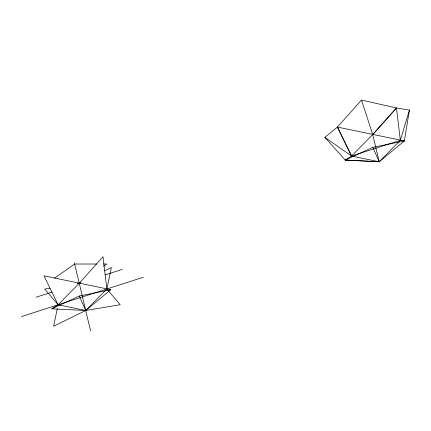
<?xml version="1.0" encoding="UTF-8"?>
<svg xmlns="http://www.w3.org/2000/svg" width="431" height="431" viewBox="0 0 431 431"><rect width="100%" height="100%" fill="white"/><g stroke="black" fill="none" stroke-linecap="round" stroke-linejoin="round"><path stroke-width="0.65" d="M324.855 137.376L351.588 156.038L372.723 134.553L396.488 108.003L409.45 110.018L404.348 140.926L337.414 127.08L324.855 137.376L345.263 160.068L379.199 161.781L404.332 140.996L400.334 140.296L351.588 156.038L345.263 160.068M57.291 308.661L53.611 326.235L85.715 310.498L110.848 289.713L43.935 275.797L58.11 304.76L85.715 310.498L120.195 304.728L106.85 289.018L103.004 256.725L79.245 283.275L58.11 304.76L51.779 308.79L85.715 310.498L106.85 289.018L111.349 267.543L104.808 270.749M404.332 140.996L372.804 147.316L345.285 160.041L379.199 161.781L400.334 140.296L409.45 110.018M372.723 134.553L396.434 107.955L361.501 100.084L337.414 127.08L351.588 156.038L379.199 161.781L372.723 134.553L361.501 100.084M54.268 278.281L74.665 264.025L96.759 264.014M80.344 282.504L79.245 283.275L77.919 283.496M103.494 266.32L106.802 264.009L103.456 264.014M80.43 282.693L79.245 283.275L77.235 283.275M51.779 308.79L79.32 296.032L110.848 289.713M36.161 297.191L52 292.073M77.973 283.684L80.511 282.865M105.218 274.886L122.329 269.364M21.55 316.564L143.41 277.208M50.071 288.156L44.765 289.045L58.11 304.76M337.414 127.08L351.588 156.038M372.804 147.316L379.199 161.781M79.32 296.032L85.715 310.498M74.391 262.856L90.569 330.916M396.488 108.003L400.334 140.296"/></g></svg>
